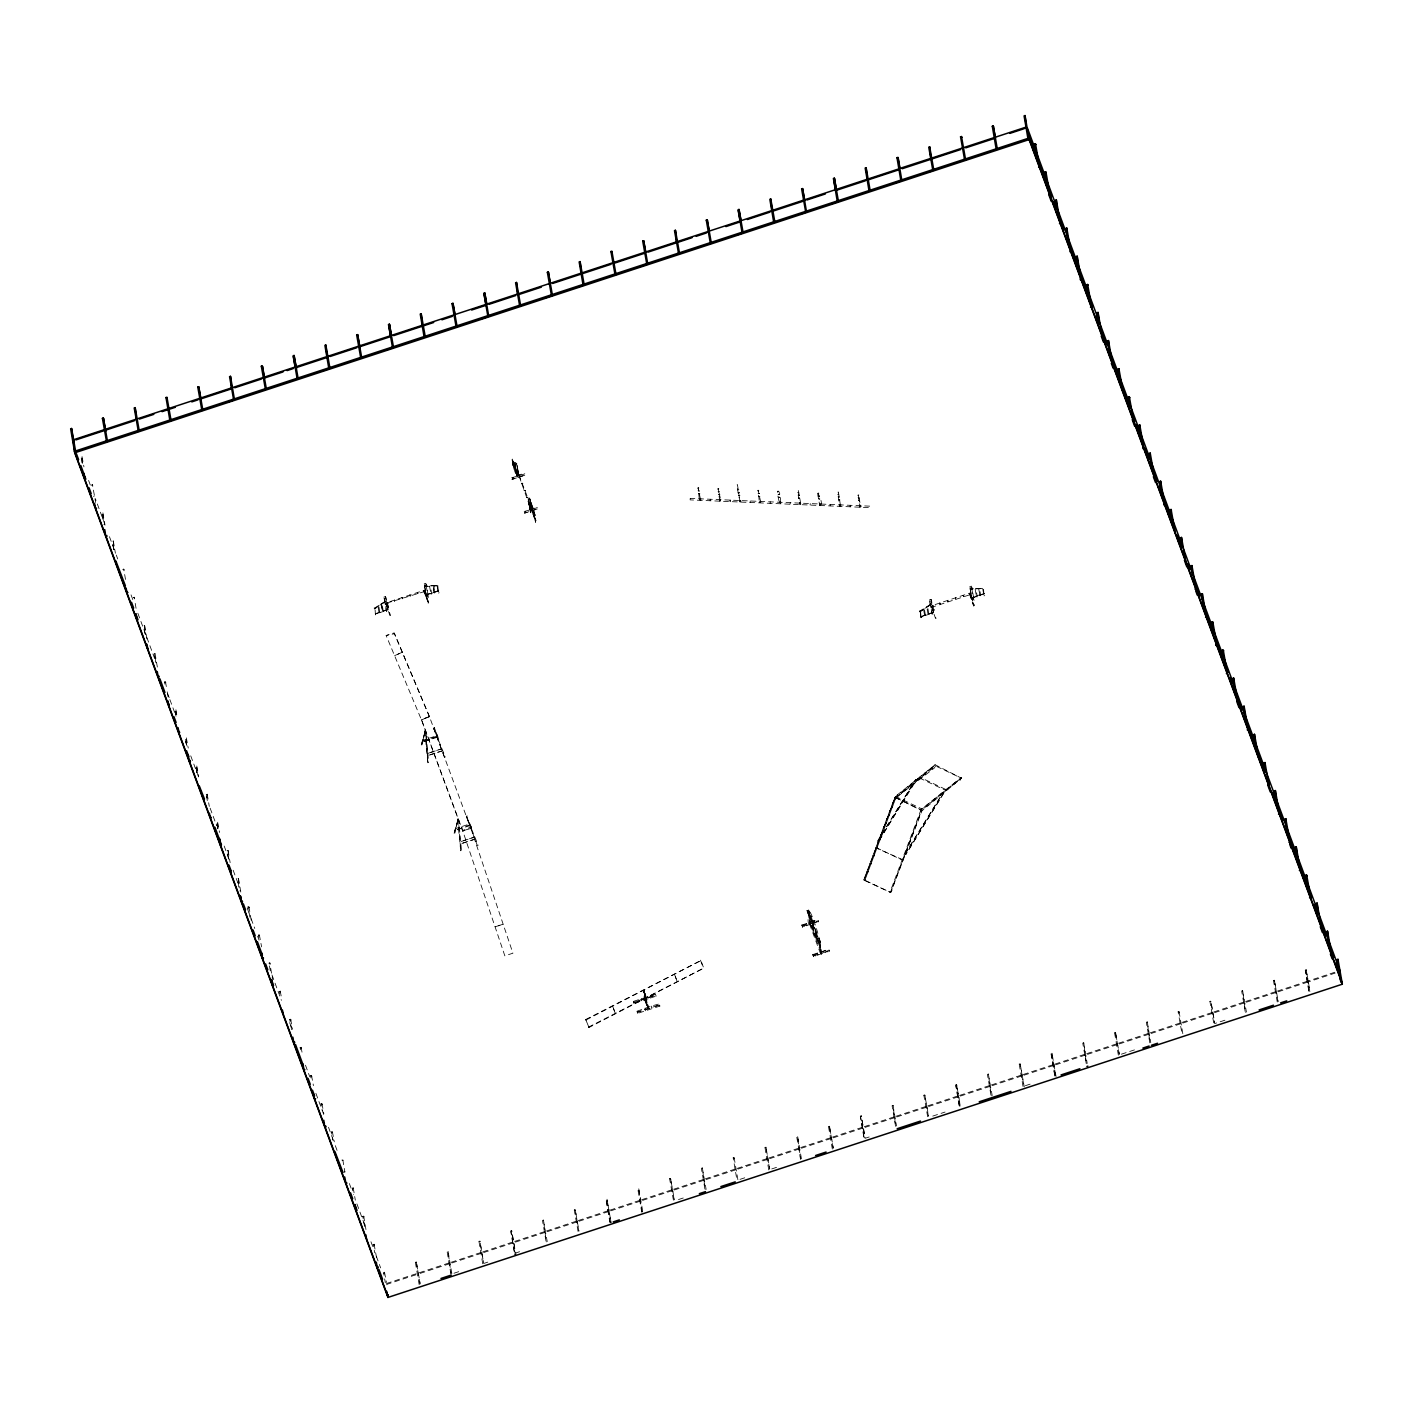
<?xml version="1.0" encoding="UTF-8"?>
<svg xmlns="http://www.w3.org/2000/svg" width="1413" height="1413" viewBox="0 0 1413 1413"><rect width="100%" height="100%" fill="white"/><g stroke="black" fill="none" stroke-linecap="round" stroke-linejoin="round"><path stroke-width="0.75" stroke-dasharray="5 3.75" d="M807.547 912.657C810.603 908.541 805.763 923.413 809.72 924.42C812.581 925.409 809.985 921.364 809.49 924.102M809.172 912.321C810.532 937.119 810.762 917.231 809.985 923.837M818.498 942.188C821.236 937.049 822.401 973.345 820.123 941.853M820.441 953.634C822.242 949.395 819.699 955.382 821.712 952.026L811.274 923.908M690.268 498.312L690.127 499.884L870.09 507.656L870.231 506.172L690.268 498.383M700.124 500.326C698.234 495.256 702.738 502.286 699.841 498.895M710.121 500.75L710.262 499.248M720.665 499.725L720.347 501.173L719.517 500.025M740.536 501.968C737.056 494.426 735.537 467.544 739.794 500.891M750.268 500.979L750.109 502.41M760.883 501.244C758.022 501.597 762.296 501.615 759.54 502.657M770.262 501.845L770.103 503.275M779.623 502.392L780.718 503.576L780.524 501.65L779.217 502.233L780.117 503.77L779.499 502.622M790.256 502.71L790.097 504.123M800.747 504.052C795.166 469.752 800.235 511.259 799.634 503.328M810.25 503.576L810.091 504.989M820.706 505.306C820.564 500.626 817.897 507.126 820.935 504.406M840.364 505.095C835.754 472.189 839.658 512.283 839.622 505.059M850.096 506.79L850.237 505.306M859.616 505.854L860.517 505.095L859.387 506.243L860.835 506.808L858.274 494.479L859.616 506.737M530.352 503.576L529.169 504.512L516.875 469.77L530.317 504.317L529.045 504.741M530.634 504.229C529.327 504.282 528.745 502.798 530.652 504.406L529.063 504.936L528.727 503.893M822.066 953.298L820.123 952.556L821.712 952.026M878.338 841.795L877.826 840.664L915.589 779.64L916.631 779.729L878.374 841.812L915.889 779.393M943.972 792.817L905.662 854.724L943.955 792.675M699.241 498.983L698.163 487.591L700.583 499.972M700.901 498.86L699.594 499.443M719.712 501.067L718.157 488.456L720.789 500.467M719.376 500.591C718.828 496.97 722.679 501.173 719.305 500.025M739.9 502.004L739.829 500.555M760.759 502.322L758.145 490.17L759.364 502.322M779.234 502.427L780.877 502.11M800.588 503.699C801.1 500.661 797.568 504.441 800.765 503.77M800.712 504.441L800.253 503.134M818.834 493.314C815.425 490.664 825.086 503.805 819.699 505.377M838.827 494.179L837.679 494.409M858.821 495.045L857.673 495.274M860.941 506.702L860.853 505.571M425.578 731.192L421.286 745.022L425.578 731.192L427.874 762.773L424.783 731.422M458.413 819.452L454.121 833.299L458.413 819.452L460.709 851.05L461.239 850.096M421.286 745.022L425.313 730.486L422.081 744.792M422.805 742.002L422.787 740.306L436.546 735.802L437.094 737.321L422.805 742.002L436.829 736.579M454.121 833.299L458.148 818.763L454.915 833.069M455.64 830.279L455.64 828.583L469.381 824.062L469.928 825.598L455.64 830.279L469.664 824.839M462.758 830.915L470.829 828.265L512.919 953.192L504.847 955.842L462.758 830.915L421.427 719.447L429.499 716.797L470.794 828.407L462.722 831.056L421.516 719.976L386.138 635.514L394.209 632.865L429.375 716.479L421.516 719.976L429.375 716.479M470.829 828.265L471.324 826.835L462.634 830.544M935.123 764.751L895.436 796.384L863.767 880.069L894.818 797.391L935.123 764.751L961.476 778.21L921.947 810.797L890.738 892.521L863.767 880.069M960.151 780.347L960.752 777.856L921.064 809.49L921.947 810.797L895.188 797.25L864.138 879.928L890.738 892.521L922.035 808.995L961.723 777.362M895.913 797.586L864.862 880.281L895.913 797.586L935.6 765.952L934.276 768.089L895.347 798.204L934.876 765.599L961.476 778.21L921.223 810.444M921.064 809.49L890.013 892.186L892.062 890.384M890.367 892.68L921.788 809.843M809.667 916.772L814.559 933.746L816.202 936.943L817.774 936.413L811.256 916.242L809.667 916.772L817.774 936.413M811.256 916.242L813.57 925.992M816.202 936.943L813.888 927.193M517.706 469.893L516.663 471.5L518.253 470.971L516.628 471.306M877.703 841.442L915.924 779.446M905.027 854.388L943.23 792.34L905.15 853.611L905.662 854.724M740.871 501.703L740.659 500.591M819.628 504.123L819.416 505.095M840.664 505.907L840.064 505.095M840.859 506.031C840.77 501.509 838.033 507.355 840.859 504.706M518.165 471.447L516.575 471.96L516.928 473.002L518.518 472.472L516.893 472.807M517.211 474.68L518.483 473.32M530.228 505.024L530.917 505.907L529.327 506.437L530.228 505.024L529.292 506.243M530.546 506.896L531.235 507.779L529.645 508.309C529.327 504.989 531.853 509.545 529.645 507.179M699.7 499.284L700.795 499.46M516.363 470.653L518.253 470.971M516.61 472.154L518.2 471.624M516.928 474.026L518.518 473.496M518.447 473.125L516.893 473.832L517.246 474.874L518.836 474.344M528.974 505.412L530.599 505.077M529.292 507.267L530.917 506.949M375.434 614.902L374.957 607.537M378.949 612.165L377.854 605.612L378.737 605.471M381.139 603.545L382.517 611.37L381.139 603.545L382.022 603.404M374.321 608.261L386.438 600.613L374.516 609.038L374.18 607.926M374.392 608.703L386.561 600.949M920.534 610.363L921.011 617.728L920.216 610.469M924.526 614.991L923.431 608.438L924.314 608.297M927.97 613.86L926.716 606.371L927.599 606.23M920.022 611.423L932.138 603.775L919.969 611.529M779.799 502.622C782.943 493.861 773.618 481.462 779.587 503.134M839.799 504.883L839.534 506.119M859.775 506.084L860.764 506.508M585.706 1019.515L700.919 960.522L703.745 968.117L588.991 1027.481L585.706 1019.515L588.991 1027.481M586.183 1019.886L700.919 960.522M588.532 1027.11L703.745 968.117M529.592 504.052L529.91 504.971M637.016 1011.213L651.234 1006.109L659.253 1003.901L659.624 1004.855L637.369 1012.167L637.016 1011.213L637.599 1013.386L659.853 1006.091L659.253 1003.901M438.772 739.282L434.268 727.518L438.772 739.282L437.677 738.787M434.003 729.214L434.268 727.518M444.565 757.333L433.738 728.507L445.342 757.05M471.606 827.559L466.325 816.078L470.812 827.859M466.838 817.473L467.102 815.778M477.4 845.61L466.59 816.785L478.177 845.31M648.214 998.744L633.907 1003.442L633.377 1001.411L655.632 994.116L656.144 996.13L648.214 998.744L647.808 997.525L655.773 995.123L655.632 994.116M82.343 463.411L82.042 456.611L81.089 456.929L82.113 463.075M92.463 484.747L91.509 485.065L92.781 485.595L92.463 484.747L95.642 502.48M93.417 496.316L94.371 495.998M102.99 519.33L101.948 513.184L102.902 512.866L103.202 519.648M103.856 524.453L104.809 524.135L95.413 498.807M113.764 549.498L112.369 541.303L113.323 541.002L113.958 549.657M123.761 569.121L122.807 569.439L124.079 569.969L123.761 569.121L125.828 581.414M512.654 459.313C509.916 456.805 518.871 480.897 513.219 461.503M517.176 475.51C504.388 439.849 523.322 501.067 514.756 462.863L516.346 462.334L516.858 463.747L519.03 476.517M514.191 463.605L515.727 471.783L514.579 463.482M512.619 464.382L517.441 477.029L515.268 464.259L516.858 463.747M513.255 465.778L512.53 459.031M513.908 466.361L512.142 459.154L515.798 467.35L511.753 459.278M134.182 597.24L133.228 597.558L134.5 598.088L134.182 597.24L135.136 601.85M516.805 475.633L518.5 475.104L516.346 462.334M511.683 477.735C541.038 469.999 512.566 474.326 512.071 479.396L524.788 475.21L524.4 473.549M527.985 498.542L529.575 498.03L530.105 499.443L532.259 512.195L530.67 512.725L527.985 498.542L530.67 512.725M145.044 633.872L143.667 625.676L144.621 625.376L145.256 634.031M528.515 499.955L530.105 499.443M535.244 515.727L530.405 500.555L535.174 515.286L535.527 522.174L534.132 514.703M532.948 514.579L531.765 506.048L533.337 514.456M529.61 508.115L531.164 507.408M524.205 511.471C553.56 503.752 525.071 508.079 524.594 513.131L537.293 508.963L536.905 507.302M535.527 522.174L533.054 510.04L534.45 517.511M535.651 520.532L531.482 509.281M154.794 657.91L154.105 653.813L155.059 653.495L155.677 662.167M383.877 597.081L385.466 596.551L385.996 597.964L388.151 610.716L386.561 611.246L383.877 597.081L386.561 611.246M424.2 583.834L425.79 583.322L426.32 584.717L428.475 597.487L426.885 597.999L424.2 583.834L426.373 596.604L427.962 596.074L425.79 583.322M384.407 598.476L385.996 597.964M424.73 585.247L426.32 584.717M437.147 585.936L438.419 593.018L437.836 585.459L424.536 586.148L437.836 585.459M385.608 603.263L389.97 615.644M387.074 604.34C384.689 601.02 390.165 603.74 386.809 604.428C388.628 608.173 387.409 601.956 388.275 605.523M424.712 591.464L424.306 590.351L428.722 602.927L423.935 591.87L425.295 589.928L386.508 602.75L387.038 604.146M385.802 604.393L386.208 603.068M386.773 604.252L387.992 603.846M423.935 591.87C425.878 590.139 426.284 590.086 424.589 592.029L426.072 593.124L425.507 591.535M387.109 605.435L388.239 605.347M388.045 605.806L387.109 606.301C388.946 610.063 387.71 603.793 388.593 607.396M438.825 590.917L425.419 595.315L425.825 593.407M388.151 606.142L387.498 607.237M424.871 593.725L426.231 594.52M387.427 607.307L388.451 606.936M425.225 594.908L438.701 590.581L426.178 595.456M387.604 607.519L388.557 607.219M425.419 595.315L425.79 593.213M430.806 593.937L431.724 594.008L430.47 586.536M434.374 593.142L433.102 586.059L434.374 593.142L434.074 586.342M164.526 681.931L165.798 682.461L164.526 681.931L165.215 686.029M387.886 609.215L375.363 614.09L388.08 609.921M375.24 613.754L388.01 609.551M428.104 603.121L428.528 601.797M429.499 716.797L394.421 633.713L386.138 635.514M175.989 716.197L174.965 710.05L175.918 709.75L175.901 714.66M186.428 744.333L185.386 738.187L186.339 737.869L186.339 742.779M196.866 772.452L195.824 766.305L196.778 765.987L197.078 772.787M206.245 794.442L207.517 794.971L206.563 795.272L207.517 800.906M423.052 741.066L436.794 736.544M217.726 828.707L216.684 822.56L217.637 822.242L217.955 829.042M929.454 599.907L931.043 599.377L931.556 600.79L933.728 613.542L932.138 614.072L929.454 599.907L932.138 614.072M969.777 586.66L971.367 586.148L971.897 587.543L974.052 600.313L972.462 600.825L969.777 586.66L971.95 599.43L973.539 598.9L971.367 586.148M929.966 601.302L931.556 600.79M970.307 588.073L971.897 587.543M982.724 588.762L983.978 595.844L983.536 588.62L970.113 588.974L983.413 588.285L970.113 588.974M931.185 606.089L935.547 618.47M932.615 606.972C930.725 604.093 935.477 606.53 932.368 607.254C933.94 611.193 933.128 604.287 933.852 608.349M969.512 594.696L970.872 592.754L932.085 605.576L932.651 607.166M933.604 606.848L932.209 605.894M931.379 607.219L931.785 605.894M971.084 594.361L970.678 596.268L970.166 594.855C972.939 592.135 969.371 593.972 970.395 594.573M932.686 608.261L933.71 607.89M971.632 595.95L970.254 594.997M934.134 610.045C930.884 608.173 936.413 611.14 932.651 608.95M984.402 593.743L970.996 598.141L970.484 596.728L971.402 596.233L971.95 597.823M932.757 609.215L934.17 610.222M970.448 596.551L971.808 597.346M933.004 610.133L934.028 609.762M971.755 598.282L984.278 593.407L970.784 597.734L970.572 596.869M976.383 596.763L977.301 596.834L976.03 589.362M979.827 595.632L980.746 595.703L979.633 589.168M933.463 612.041L920.94 616.916L933.657 612.747M920.817 616.58L933.587 612.377M920.887 617.375L921.806 617.463M935.353 617.34L936.148 618.276M974.105 604.623L973.681 605.947L969.883 593.177L970.166 594.855M228.5 858.874L227.104 850.679L228.058 850.379L228.694 859.033M238.921 886.993L237.543 878.815L238.497 878.497L239.133 887.17M239.768 890.914L240.722 890.596M247.982 906.934L249.236 907.464L247.982 906.934L249.871 917.161M258.402 935.053L259.674 935.583L258.402 935.053L259.356 939.663M269.795 962.871L268.841 963.189L270.095 963.719L269.795 962.871L272.568 979.262M279.262 991.308L280.533 991.838L279.262 991.308L280.216 995.9M289.7 1019.444L290.972 1019.974L289.7 1019.444L291.59 1029.671M300.121 1047.563L301.393 1048.093L300.121 1047.563L300.828 1051.661M807.07 910.643L808.66 910.113L809.702 912.922L809.949 914.423L808.36 914.953L807.07 910.643L808.36 914.953M807.318 912.144L808.907 911.615L808.66 910.113M310.56 1075.682L311.831 1076.211L310.56 1075.682L311.249 1079.779M808.289 912.515L809.879 911.986M808.112 913.452L809.702 912.922M801.948 925.003L817.844 919.775L818.357 921.188L802.602 927.158L801.948 925.003L802.602 927.158M802.072 925.745L817.844 919.775M802.478 926.398L818.357 921.188M644.911 1000.934L643.18 990.637L644.134 990.336L648.85 1008.635L647.896 1008.953L644.717 999.574L644.911 1000.934L645.67 999.256L648.85 1008.635M817.491 938.762L819.081 938.232L820.123 941.058L820.388 942.559L818.798 943.072L817.491 938.762L818.798 943.072M817.756 940.263L819.346 939.733L819.081 938.232M320.998 1103.818L322.252 1104.348L320.998 1103.818L322.252 1110.282M817.562 941.199A15.101 1.148 71.8 0 0 811.786 920.093A15.101 1.148 71.8 0 0 809.437 919.28A15.101 1.148 71.8 0 0 817.562 941.199L819.151 940.669A15.101 1.148 71.8 0 0 813.376 919.58A15.101 1.148 71.8 0 0 811.027 918.75A15.101 1.148 71.8 0 0 819.151 940.669M647.896 1008.953L645.776 997.666L646.73 997.366M633.907 1003.442L633.536 1002.435L656.003 995.123M818.551 941.57L820.123 941.058M644.558 999.945L645.511 999.627L644.134 990.336M644.805 1000.651L645.759 1000.333M647.225 1006.321L648.178 1006.003M647.525 1007.964L648.479 1007.646M637.599 1013.386L637.245 1012.432L645.14 1009.589L651.499 1007.504L651.905 1008.705M812.899 954.534L828.795 949.306L829.307 950.719L813.552 956.689L812.899 954.534L813.552 956.689M813.023 955.276L828.795 949.306M813.429 955.93L829.307 950.719M331.419 1131.937L332.691 1132.467L331.419 1131.937L332.814 1140.132M341.858 1160.055L343.112 1160.585M344.066 1172.172L345.019 1171.854M352.596 1189.04L353.232 1187.874L352.279 1188.192L353.55 1194.656M362.717 1216.31L363.989 1216.84L362.717 1216.31L364.607 1226.537M373.138 1244.429L374.41 1244.977L373.138 1244.429L374.728 1252.783M383.894 1273.413L384.53 1272.248L383.577 1272.565L385.307 1282.81M419.166 1284.664L415.351 1262.127L416.305 1261.827L420.12 1283.304M450.941 1274.226L447.144 1251.706L448.098 1251.388L450.941 1273.184M482.734 1263.787L478.919 1241.268L479.872 1240.95L483.688 1262.445M514.191 1251.494L510.694 1230.847L511.647 1230.529L515.462 1252.024M545.983 1241.056L542.486 1220.408L543.44 1220.09L546.283 1241.903M578.076 1231.465L574.261 1209.97L575.215 1209.669L579.03 1231.147M610.805 1221.75L609.851 1222.068L606.053 1199.549L607.007 1199.231L611.123 1222.598L607.007 1199.231M642.597 1211.33L641.643 1211.648L637.828 1189.11L638.782 1188.81L641.944 1212.478M673.418 1200.185L669.603 1178.689L670.557 1178.371L674.372 1199.867M704.875 1188.898L701.396 1168.251L702.349 1167.933L705.175 1189.569M733.17 1157.83L734.442 1158.36L733.17 1157.83L736.985 1180.35M768.76 1169.911L764.945 1147.391L765.899 1147.073L769.714 1168.569M800.553 1159.49L796.738 1136.953L797.691 1136.653L800.535 1158.448M832.328 1149.052L828.513 1126.532L829.466 1126.214L833.281 1147.709M863.785 1136.741L860.305 1116.093L861.259 1115.793L865.056 1137.271M895.577 1126.32L892.08 1105.673L893.034 1105.355L895.559 1125.278M927.67 1116.729L923.855 1095.234L924.809 1094.934L928.624 1116.411M959.127 1105.461L955.647 1084.813L956.601 1084.495L960.398 1105.99M990.919 1095.022L987.422 1074.375L988.376 1074.057L991.237 1095.87M1023.012 1086.473L1019.197 1063.954L1020.151 1063.636L1024.284 1087.003M1054.805 1076.035L1050.989 1053.515L1051.943 1053.197L1056.059 1076.565M1086.261 1063.724L1082.764 1043.077L1083.718 1042.776L1086.261 1062.7M1118.354 1055.175L1114.557 1032.656L1115.511 1032.338L1119.308 1053.833M1149.829 1042.865L1146.332 1022.217L1147.285 1021.917L1149.811 1041.84M1178.106 1011.796L1179.378 1012.326L1178.106 1011.796L1181.922 1033.274M1213.696 1022.853L1209.899 1001.358L1210.853 1001.04L1214.65 1022.535M1245.171 1011.584L1241.674 990.937L1242.628 990.619L1245.489 1012.415M1277.264 1001.994L1273.449 980.498L1274.402 980.18L1278.217 1001.676M1308.738 990.707L1305.241 970.06L1306.195 969.76L1309.992 991.237M416.623 1262.657L415.351 1262.127M480.19 1241.797L478.919 1241.268M514.509 1252.324L511.011 1231.677L511.965 1231.377M575.533 1210.517L574.261 1209.97M610.169 1222.916L606.354 1200.396L607.307 1200.079M670.875 1179.219L669.603 1178.689M766.217 1147.921L764.945 1147.391M829.784 1127.062L828.513 1126.532M864.102 1137.589L860.605 1116.941L861.559 1116.623M925.126 1095.764L923.855 1095.234M959.445 1106.291L955.947 1085.643L956.901 1085.343M1020.469 1064.484L1019.197 1063.954M1054.787 1075.01L1051.307 1054.363L1052.261 1054.045M1115.811 1033.186L1114.557 1032.656M1211.153 1001.888L1209.899 1001.358M1274.72 981.028L1273.449 980.498M1309.039 991.555L1305.559 970.908L1306.513 970.607M386.438 1283.516L417.259 1273.396L417.577 1274.243L386.756 1284.364L387.374 1288.108M1334.808 972.25L1308.102 981.011L1308.403 981.858L1335.126 973.098M453.962 1273.237L460.126 1271.205M487.785 1262.127L483.688 1263.487L479.872 1240.95M519.578 1251.706L515.462 1253.048L511.647 1230.529M678.487 1199.549L686.7 1196.846M739.988 1179.36L746.152 1177.329M771.763 1168.922L777.945 1166.908M869.172 1136.97L865.056 1138.313L861.259 1115.793M932.739 1116.093L945.067 1112.049M1030.13 1084.142L1023.966 1086.155L1020.151 1063.636M1121.374 1054.186L1137.818 1048.799M1224.93 1020.204L1214.65 1023.577L1210.853 1001.04M427.874 762.773L425.843 731.899L428.669 762.561M810.815 923.713L811.239 923.819M760.141 502.692L760.653 501.456M860.287 507.143L859.334 506.561M424.607 586.589L437.959 585.794M860.111 507.02L859.21 505.889M820.229 504.211L819.293 504.353M517.511 474.574L517.193 473.726L518.483 474.256M739.582 501.173L740.889 500.379M919.404 777.945L946.004 790.538M919.722 779.693L919.651 777.097L946.251 789.69L944.873 791.598M895.436 796.384L922.035 808.995M894.818 797.391L921.417 809.985M877.579 847.8L875.883 847.835L902.73 859.722M876.237 847.694L902.836 860.305M955.771 599.024L955.365 597.823L955.771 599.094M940.246 604.146L939.857 602.909L940.281 604.181M417.524 592.453L417.948 593.725L417.542 592.63M402.034 597.54L402.44 598.812L402.051 597.717M426.373 594.997L425.949 593.725M388.027 604.022L387.498 602.627M659.853 1006.091L659.482 1005.138L651.499 1007.504M651.234 1006.109L651.605 1007.063M644.876 1008.193L645.246 1009.147M645.14 1009.589L645.547 1010.79M984.773 595.597L983.978 595.844M978.803 589.221L979.951 595.968M975.2 589.398L976.507 597.098M973.539 598.9L974.052 600.313M971.367 596.039L970.996 598.141M970.113 594.502L974.281 605.753M969.318 593.584L973.681 605.947M933.163 605.594L933.392 606.46M932.863 608.473L932.35 607.078L971.349 594.255L970.855 593.054M928.765 613.595L927.458 605.894M925.321 614.726L924.19 607.961M919.757 610.752L920.093 611.864L932.015 603.439L919.881 611.087L921.011 617.728M817.968 920.534L818.48 921.93M828.919 950.066L829.449 951.461M808.907 911.615L809.949 914.423M819.346 939.733L820.388 942.559M809.684 924.438L820.123 952.556M524.788 475.21L512.071 479.396M537.293 508.963L524.594 513.131M700.459 960.169L703.268 967.764M534.503 514.579L534.414 515.533M514.756 462.863L515.268 464.259M531.871 509.157L536.092 520.779M532.259 512.195L529.575 498.03M516.098 471.659L513.608 461.38M643.551 990.213L646.359 997.79M643.18 990.637L645.776 997.666M645.511 999.627L645.865 1000.616M645.388 1000.775L648.002 1007.805M439.213 592.771L438.419 593.018M429.64 586.572L430.93 594.272M427.962 596.074L428.475 597.487M424.536 591.676L428.722 602.927M423.741 590.758L427.927 602.009M386.403 604.199L390.571 615.45M383.188 610.769L381.899 603.068M424.518 730.715L425.048 732.128M457.353 818.992L458.677 820.158L461.503 850.82M379.744 611.9L378.613 605.135M88.595 480.42L90.75 486.266M109.455 536.675L115.23 552.253M116.272 555.044L117.721 558.947M131.038 594.873L133.211 600.719M137.856 613.242L145.804 634.684M146.846 637.475L156.225 662.803M167.705 693.73L169.136 697.616M169.86 699.576L175.654 715.155M185.35 741.33L188.247 749.137M190.737 755.831L198.685 777.256M210.148 808.183L216.648 825.722M224.19 846.051L228.517 857.744M233.18 870.267L238.956 885.863M247.222 908.135L250.119 915.942M251.143 918.733L254.764 928.465M257.643 936.271L259.091 940.157M272.002 974.97L281.399 1000.316M289.665 1022.588L292.562 1030.377M305.473 1065.208L309.8 1076.9M315.894 1093.326L323.842 1114.769M328.505 1127.291L334.28 1142.887M335.323 1145.678L338.202 1153.467M349.364 1183.546L352.243 1191.336M356.906 1203.876L364.854 1225.318M370.948 1241.744L373.827 1249.534M376.317 1256.228L380.645 1267.92M655.773 995.123L656.144 996.13M647.631 996.377L648.002 997.384M641.272 998.461L641.643 999.468L633.748 1002.418L633.377 1001.411M641.449 999.609L641.855 1000.828M797.639 492.554L798.84 492.325M777.645 491.689L778.828 491.459M757.651 490.823L758.834 490.594M737.657 489.958L738.84 489.728M717.663 489.092L718.846 488.863M697.669 488.227L698.852 487.997M386.756 603.121L425.684 591.182L425.331 590.21M531.376 506.172L534.079 517.635M425.543 591.729L426.072 593.124L424.554 591.853M1306.195 969.76L1309.692 990.407M1274.402 980.18L1277.9 1000.828M1242.628 990.619L1246.443 1012.114M1179.06 1011.478L1182.875 1033.998M1147.285 1021.917L1150.783 1042.564M1115.511 1032.338L1119.308 1054.857M1083.718 1042.776L1087.215 1063.424M1051.943 1053.197L1055.758 1075.735M931.043 599.377L933.198 612.147M988.376 1074.057L992.191 1095.552M956.601 1084.495L960.081 1105.143M830.243 504.441L830.085 505.854M924.809 1094.934L928.306 1115.581M817.632 493.402L819.575 504.865M893.034 1105.355L896.531 1126.002M827.859 951.991L827.329 950.578M816.908 922.459L816.378 921.046M819.593 942.807L821.501 954.075M820.847 951.92L810.55 924.544M808.112 911.88L810.02 923.131M815.142 956.159L814.612 954.764M804.191 926.628L803.661 925.232M829.466 1126.214L833.281 1148.734M797.691 1136.653L801.507 1159.172M765.899 1147.073L769.714 1169.611M734.124 1157.512L737.939 1180.032M702.349 1167.933L706.147 1189.428M670.557 1178.371L674.054 1199.019M638.782 1188.81L642.897 1212.177M575.215 1209.669L578.712 1230.317M543.44 1220.09L547.237 1241.585M385.466 596.551L387.621 609.321M448.098 1251.388L451.895 1273.908M416.305 1261.827L420.12 1284.346M384.53 1272.248L386.438 1282.474M374.092 1244.129L376.953 1259.99M363.671 1215.992L366.091 1230.334M353.232 1187.874L355.317 1200.167M342.811 1159.755L344.878 1172.031M332.373 1131.619L334.28 1141.845M321.952 1103.5L323.842 1113.727M311.514 1075.381L313.421 1085.608M301.075 1047.245L302.665 1055.599M290.654 1019.126L292.544 1029.353M280.216 990.99L281.805 999.344M269.459 965.909L270.413 971.543M259.356 934.752L261.582 946.851M248.935 906.616L251.355 920.958M238.497 878.497L240.917 892.822M228.058 850.379L230.142 862.654M217.637 822.242L219.527 832.469M207.199 794.124L209.283 806.399M206.598 796.49L207.287 800.57M196.778 765.987L198.668 776.232M186.339 737.869L188.247 748.095M175.918 709.75L177.296 717.928M165.48 681.614L166.875 689.809M167.211 691.858L168.341 698.517M155.059 653.495L157.479 667.837M144.621 625.376L147.04 639.7M135.224 603.386L136.619 611.582M113.323 541.002L115.407 553.278M102.902 512.866L104.968 525.159M82.042 456.611L83.932 466.855M457.618 819.681L460.709 851.05M730.256 500.043L730.115 501.615L730.256 500.114M518.995 476.993L520.267 476.658L519.136 476.799M521.538 483.847L522.81 483.511L521.538 483.847M524.082 490.7L525.353 490.382L524.082 490.7M526.625 497.57L527.897 497.235L526.625 497.57M698.181 490.823L699.347 491L698.181 490.823M698.658 493.685L699.824 493.879L698.658 493.685M718.175 491.671L719.341 491.865L718.175 491.671M718.652 494.55L719.818 494.744L718.652 494.55M738.169 492.536L739.335 492.731L738.169 492.536M738.663 495.415L739.829 495.61L738.663 495.415M758.163 493.402L759.329 493.596L758.163 493.402M758.657 496.281L759.823 496.458L758.657 496.281M778.157 494.267L779.322 494.462L778.157 494.267M778.651 497.146L779.817 497.323L778.651 497.146M798.151 495.133L799.316 495.327L798.151 495.133M798.645 498.012L799.811 498.188L798.645 498.012M818.145 495.998L819.31 496.193L818.145 495.998M818.639 498.86L819.805 499.054L818.639 498.86M838.156 496.864L839.322 497.058L838.156 496.864M838.633 499.725L839.799 499.919L838.633 499.725M858.15 497.729L859.281 498.065L858.221 497.606M858.627 500.591L859.758 500.926L858.698 500.467M495.133 926.822L503.205 924.173L495.133 926.822M402.352 652.223L394.492 655.703L402.352 652.223M441.386 748.925L427.644 753.429L441.386 748.925M442.128 750.886L427.839 755.584L442.128 750.886M474.22 837.185L460.479 841.706L474.22 837.185M474.962 839.163L460.673 843.844L474.962 839.163M645.441 993.851L644.487 994.151L645.971 1002.947L646.924 1002.629L645.441 993.851M449.051 1262.957L418.213 1273.078L418.531 1273.925L449.352 1263.805L449.051 1262.957M480.826 1252.536L450.005 1262.657L450.305 1263.487L481.144 1253.384L480.826 1252.536M512.601 1242.098L481.78 1252.218L482.098 1253.066L512.919 1242.945L512.601 1242.098M544.394 1231.677L513.555 1241.78L513.873 1242.628L544.694 1232.507L544.394 1231.677M576.168 1221.238L545.347 1231.359L545.648 1232.207L576.486 1222.086L576.168 1221.238M607.943 1210.817L577.122 1220.92L577.44 1221.768L608.261 1211.648L607.943 1210.817M639.736 1200.379L608.897 1210.499L609.215 1211.347L640.054 1201.227L639.736 1200.379M671.511 1189.94L640.69 1200.061L641.007 1200.909L671.829 1190.788L671.511 1189.94M703.303 1179.519L672.464 1189.64L672.782 1190.47L703.603 1180.367L703.303 1179.519M735.078 1169.081L704.257 1179.201L704.557 1180.049L735.396 1169.929L735.078 1169.081M766.853 1158.66L736.032 1168.781L736.35 1169.611L767.171 1159.49L766.853 1158.66M798.645 1148.221L767.807 1158.342L768.124 1159.19L798.946 1149.069L798.645 1148.221M830.42 1137.801L799.599 1147.904L799.899 1148.751L830.738 1138.631L830.42 1137.801M862.195 1127.362L831.374 1137.483L831.692 1138.33L862.513 1128.21L862.195 1127.362M893.987 1116.924L863.149 1127.044L863.467 1127.892L894.305 1117.771L893.987 1116.924M925.762 1106.503L894.941 1116.623L895.259 1117.453L926.08 1107.35L925.762 1106.503M957.555 1096.064L926.716 1106.185L927.034 1107.033L957.855 1096.912L957.555 1096.064M989.33 1085.643L958.509 1095.764L958.809 1096.594L989.648 1086.491L989.33 1085.643M1021.104 1075.205L990.283 1085.325L990.601 1086.173L1021.422 1076.052L1021.104 1075.205M1052.897 1064.784L1022.058 1074.887L1022.376 1075.735L1053.197 1065.614L1052.897 1064.784M1084.672 1054.345L1053.851 1064.466L1054.151 1065.314L1084.99 1055.193L1084.672 1054.345M1116.447 1043.907L1085.626 1054.027L1085.943 1054.875L1116.765 1044.755L1116.447 1043.907M1148.239 1033.486L1117.4 1043.606L1117.718 1044.454L1148.557 1034.334L1148.239 1033.486M1180.014 1023.047L1149.193 1033.168L1149.511 1034.016L1180.332 1023.895L1180.014 1023.047M1211.806 1012.626L1180.968 1022.747L1181.286 1023.577L1212.107 1013.474L1211.806 1012.626M1243.581 1002.188L1212.76 1012.309L1213.061 1013.156L1243.899 1003.036L1243.581 1002.188M1275.356 991.767L1244.535 1001.87L1244.853 1002.718L1275.674 992.597L1275.356 991.767M1307.149 981.329L1276.31 991.449L1276.628 992.297L1307.449 982.176L1307.149 981.329M674.46 974.211L677.269 981.805L674.46 974.211M612.641 1006.197L615.45 1013.792L612.641 1006.197M963.136 595.297L963.525 596.551L963.136 595.297M947.628 600.384L948.017 601.638L947.628 600.384M409.805 595.014L410.194 596.268L409.841 595.085M394.315 600.101L394.704 601.355L394.351 600.172"/><path stroke-width="1.5" d="M1338.606 969.018L1337.016 959.639L1337.97 959.321L1342.35 984.19L387.957 1297.434L74.712 452.831L70.65 428.81L71.604 428.492L74.765 452.178L75.719 451.86L71.604 428.492M106.558 441.739L102.425 418.372L103.379 418.071L105.781 431.195M138.333 431.318L134.217 407.951L135.171 407.633L136.425 420.05L136.125 419.202L105.286 429.322L105.604 430.17L134.376 420.721M165.992 397.512L167.264 398.042L165.992 397.512L169.807 420.032M198.721 386.773L202.854 410.141L201.9 410.459L197.785 387.091L198.721 386.773L201.123 399.897M227.511 402.051L233.675 400.02L229.56 376.653L230.513 376.335L231.767 388.752L200.946 398.872L200.628 398.024L231.467 387.921L231.767 388.752M265.467 389.582L261.334 366.214L262.606 366.744L264.514 378.013L283.006 371.937M294.081 355.475L298.196 378.843L297.242 379.161L293.127 355.793L294.081 355.475L296.465 368.599M328.717 367.892L324.902 345.355L325.855 345.055L327.127 357.471L296.288 367.592L295.971 366.744L326.809 356.624L327.127 357.471M357.63 334.616L361.763 357.984L360.81 358.301L356.677 334.934L357.63 334.616L360.032 347.739M392.584 347.863L388.469 324.495L389.423 324.178L391.454 335.27M424.059 336.594L420.244 314.075L421.198 313.757L422.469 326.173L393.697 335.623M452.972 303.318L457.106 326.686L456.152 327.004L452.036 303.636L452.972 303.318L455.021 314.41M481.762 318.596L487.927 316.565L483.811 293.197L484.765 292.897L486.814 303.972M519.719 306.144L515.586 282.777L516.54 282.459L517.812 294.875L517.494 294.045L486.673 304.148M548.332 272.038L552.448 295.405L551.494 295.706L547.379 272.338L548.332 272.038L550.364 283.112M582.968 284.437L579.153 261.917L580.107 261.599L581.379 274.016L552.607 283.465M610.928 251.479L612.2 252.009L610.928 251.479L615.061 274.846L616.015 274.528L611.882 251.161M646.836 264.425L642.721 241.058L643.674 240.74L645.723 251.814M678.629 253.987L674.496 230.619L675.449 230.301L676.721 242.718L647.949 252.168M707.224 219.88L711.357 243.248L710.403 243.566L706.288 220.181L707.224 219.88L709.273 230.955M736.014 235.159L742.178 233.127L738.063 209.76L739.017 209.442L741.066 220.534M770.792 199.021L774.925 222.389L773.653 221.859L769.838 199.321L770.792 199.021L772.063 211.438L771.745 210.59L740.924 220.711L741.224 221.558M799.581 214.281L805.746 212.268L801.63 188.9L802.584 188.583L804.615 199.675M837.22 200.982L833.405 178.462L834.359 178.162L836.408 189.236M866.134 167.723L870.267 191.091L868.995 190.561L865.18 168.041L866.134 167.723L867.405 180.14L867.087 179.292L836.266 189.413L836.584 190.26L865.357 180.811M900.77 180.122L896.972 157.602L898.226 158.132L899.975 168.377L930.655 158.433L930.973 159.28L902.201 168.73M928.765 171.891L932.88 170.549L928.747 147.182L929.701 146.864L930.973 159.28M960.54 136.743L961.794 137.273L960.54 136.743L964.655 160.111L965.609 159.793L961.494 136.425M996.13 148.842L992.315 126.305L993.268 126.004L995.317 137.079M1029.176 138.933L1027.905 138.403L1024.089 115.884L1025.043 115.566L1026.315 127.982L1027.269 127.682L1037.389 154.953L1036.436 155.271M103.697 418.902L102.425 418.372M199.039 387.621L197.785 387.091M262.606 366.744L261.334 366.214M264.196 377.165L295.017 367.044L295.335 367.892L293.427 356.641L294.381 356.323M357.948 335.464L356.677 334.934M390.677 336.612L390.377 335.764L359.538 345.885L359.856 346.715L390.677 336.612L388.769 325.343L389.723 325.025M453.29 304.166L452.036 303.636M471.642 310.03L486.019 305.314L484.129 294.045L485.083 293.727M548.633 272.868L547.379 272.338M643.975 241.588L642.721 241.058M707.542 220.728L706.288 220.181M725.893 226.592L740.271 221.859L738.381 210.608L739.335 210.29M802.884 189.43L801.63 188.9M835.631 190.578L833.723 179.31L834.677 178.992M898.226 158.132L896.972 157.602M993.586 126.834L992.315 126.305M137.079 418.902L167.9 408.781M232.421 387.604L263.242 377.483L263.56 378.331M391.33 335.446L422.151 325.326M454.88 314.587L485.719 304.466L486.019 305.314M550.222 283.289L581.061 273.168L581.379 274.016M645.582 252.009L676.403 241.888L676.721 242.718M709.132 231.131L739.97 221.029M835.313 189.731L804.474 199.851L804.792 200.681M963.383 147.694L994.222 137.573M75.878 439.92L104.65 430.488L104.332 429.64L73.511 439.761L74.306 444.812M139.445 419.06L153.823 414.345M162.053 411.642L168.218 409.611M175.336 407.28L169.171 409.311L168.853 408.463L199.675 398.342L199.992 399.19M191.779 401.893L197.944 399.861M234.788 387.763L261.493 379.002M287.122 370.595L293.286 368.563M330.13 356.482L356.853 347.704M433.685 322.482L423.423 325.855L423.105 325.008L453.926 314.905L454.244 315.735M441.916 319.797L452.195 316.424M489.039 304.325L515.745 295.547M541.373 287.139L518.765 294.575L518.447 293.727L549.268 283.607L549.586 284.455M611.105 264.266L582.333 273.698L582.015 272.868L612.836 262.747L613.154 263.595M692.052 237.684L677.675 242.418L677.357 241.57L708.178 231.449L708.496 232.297M696.167 236.342L706.447 232.968M747.406 219.527L769.997 212.109M806.858 200.01L825.351 193.952M960.699 149.531L931.926 158.963L931.609 158.115L962.43 148.012L962.748 148.842M965.75 147.853L994.522 138.421M1009.871 133.387L1024.248 128.654M132.168 433.332L139.286 431L135.171 407.633M322.853 370.754L329.017 368.722M386.42 349.894L393.538 347.545L389.423 324.178M545.33 297.737L549.445 296.394M577.105 287.298L583.269 285.285M640.672 266.439L647.79 264.107L643.674 240.74M831.356 203.861L837.52 201.829M894.924 183.001L901.088 180.97M74.712 452.831L1029.106 139.587L1025.043 115.566M1034.528 144.002L1035.8 144.532L1034.528 144.002L1036.118 153.399M1036.736 156.119L1037.69 155.801L1047.81 183.072M1039.297 166.222L1038.643 167.37L1039.597 167.07L1035.482 143.684M1044.949 172.139L1046.221 172.669L1044.949 172.139L1046.856 183.39L1038.908 161.965M1048.764 194.658L1049.718 194.34M95.642 508.433L96.596 508.115M1056.977 209.636L1055.387 200.257L1056.341 199.94L1056.747 207.252M1057.295 211.526L1058.249 211.208L1048.128 183.92M105.745 535.704L106.699 535.386M1060.156 222.459L1059.503 223.625L1060.457 223.307L1056.341 199.94M106.063 536.551L107.017 536.234M1064.113 229.895L1057.613 212.356L1058.567 212.056L1068.67 239.327L1067.716 239.645L1065.826 228.376L1066.78 228.076L1066.815 233.322M1068.034 240.493L1068.987 240.175L1079.108 267.463L1078.154 267.764L1068.758 242.435M1069.941 251.744L1070.895 251.443L1066.78 228.076M1078.154 267.764L1076.247 256.512L1077.201 256.195L1077.942 265.538M1080.062 279.032L1081.016 278.714M1080.38 279.88L1081.316 279.562L1077.201 256.195M1086.685 284.631L1087.939 285.161L1086.685 284.631L1088.275 294.01M1088.593 295.9L1089.529 295.582L1079.426 268.293L1078.472 268.611L1087.869 293.939M1088.893 296.73L1089.847 296.43L1099.968 323.701L1099.014 324.019L1096.117 316.229M1090.483 307.151L1091.437 306.851M1099.014 324.019L1097.106 312.75L1098.06 312.45L1099.155 323.842M1109.134 350.265L1107.545 340.886L1108.499 340.568L1108.887 347.863M1109.452 352.137L1110.406 351.837L1100.285 324.548M157.903 676.332L158.857 676.015M1112.296 363.088L1111.342 363.406L1113.108 368.139M159.174 676.862L158.221 677.18L157.267 671.546M1111.66 364.254L1112.614 363.936L1108.499 340.568M1119.555 378.401L1117.966 369.005L1118.919 368.687L1118.972 373.95M1119.873 380.274L1120.827 379.956L1110.706 352.667L1109.753 352.985L1119.149 378.313M169.295 704.151L168.341 704.451L167.705 700.707M1128.404 397.141L1129.676 397.671L1128.404 397.141L1130.312 408.392L1131.265 408.074L1121.145 380.803L1120.191 381.121L1130.312 408.392M1132.219 419.661L1133.173 419.343M179.08 733.418L179.716 732.27M1140.415 434.639L1138.825 425.26L1139.779 424.942L1140.185 432.237M1140.733 436.529L1141.686 436.211L1131.566 408.922M190.154 760.388L189.201 760.706L188.159 754.56M1143.594 447.462L1142.958 448.627L1143.912 448.31L1139.779 424.942M189.519 761.554L190.472 761.236M1143.223 443.205L1141.05 437.359L1142.004 437.059L1152.125 464.329L1151.171 464.647L1149.264 453.379L1150.217 453.078L1150.27 458.324M1151.489 465.495L1152.443 465.177L1162.546 492.466M1159.437 486.92L1161.592 492.766L1159.702 481.515L1160.656 481.197L1161.398 490.541M1164.453 503.717L1163.817 504.883L1164.771 504.565L1160.656 481.197M210.378 817.809L211.332 817.491L210.06 816.961L209.424 813.199M1170.123 509.634L1171.395 510.164L1170.123 509.634L1171.713 519.013M1172.031 520.902L1172.984 520.585L1162.864 493.296L1161.91 493.614L1171.306 518.942M1172.348 521.733L1173.302 521.432L1183.423 548.703M1182.151 547.149L1180.562 537.752L1181.515 537.452L1182.257 546.796M1184.359 560.29L1185.313 559.972M1192.572 575.268L1190.982 565.889L1191.936 565.571L1192.342 572.866M1192.89 577.14L1193.844 576.84L1183.723 549.551M241.358 901.335L242.312 901.017M1195.751 588.091L1195.115 589.256L1196.069 588.938L1191.936 565.571M242.612 901.865L241.658 902.183L240.722 896.549M1203.011 603.386L1201.421 594.008L1202.375 593.69L1202.428 598.953M1203.328 605.276L1204.282 604.958L1194.162 577.67L1193.208 577.988L1199.708 595.527M1203.629 606.106L1204.582 605.806L1214.703 633.077L1213.749 633.395L1204.353 608.067M1205.536 617.375L1206.49 617.057L1202.375 593.69M1211.842 622.126L1213.113 622.674L1211.842 622.126L1213.749 633.395M1214.067 634.243L1215.021 633.925L1225.142 661.213L1224.188 661.514M262.217 957.59L263.489 958.12L262.535 958.42L261.582 952.804M1215.657 644.664L1216.611 644.346M1215.975 645.494L1216.929 645.193L1212.796 621.826M1222.28 650.263L1223.552 650.792L1222.28 650.263L1223.87 659.641M1227.049 672.464L1226.396 673.63M1228.109 672.111L1224.506 662.361L1225.46 662.061L1235.563 689.332L1234.609 689.65L1232.719 678.381L1233.673 678.063L1233.726 683.327M1245.047 717.769L1243.14 706.518L1244.094 706.2L1244.5 713.494M293.515 1041.964L294.469 1041.646M1247.909 728.719L1247.273 729.885L1248.227 729.567L1244.094 706.2M294.769 1042.494L293.816 1042.812L292.862 1037.177M1255.168 744.015L1253.578 734.636L1254.532 734.318L1254.585 739.582M1255.486 745.905L1256.44 745.587L1246.319 718.299L1245.365 718.616L1254.762 743.945M1255.786 746.735L1256.74 746.435L1266.86 773.706M303.936 1070.083L304.89 1069.765M1263.999 762.755L1265.271 763.285L1263.999 762.755L1265.589 772.152M1267.814 785.292L1268.768 784.974M314.675 1099.049L315.629 1098.749M1276.027 800.27L1274.438 790.891L1275.391 790.574L1275.78 797.868M1276.345 802.142L1277.299 801.842L1267.178 774.554M324.796 1126.338L325.749 1126.02M1279.207 813.093L1278.553 814.259L1279.507 813.941L1275.391 790.574M325.114 1127.185L326.067 1126.868M1283.163 820.529L1276.646 802.99L1277.599 802.672L1287.72 829.961L1286.766 830.279L1284.859 819.01L1285.812 818.692L1285.865 823.956M1287.084 831.109L1288.038 830.809L1298.158 858.08L1297.205 858.398L1287.808 833.069M1288.992 842.378L1289.945 842.06L1285.812 818.692M1297.205 858.398L1295.297 847.129L1296.251 846.829L1296.993 856.172M345.655 1182.593L346.927 1183.123L345.973 1183.423L344.701 1176.958M1300.066 869.348L1299.412 870.496L1300.366 870.196L1296.251 846.829M1305.736 875.265L1306.99 875.795L1305.736 875.265L1307.308 884.644M1307.626 886.516L1308.579 886.216L1298.476 858.927L1297.523 859.245L1306.901 884.573M1307.943 887.364L1308.897 887.046L1319.018 914.335M1309.533 897.785L1310.487 897.467M1317.428 910.89L1316.157 903.384L1317.11 903.066L1318.205 914.476M1328.185 940.899L1326.595 931.52L1327.549 931.202L1327.937 938.497M1328.503 942.771L1329.439 942.453L1319.336 915.182M376.953 1266.966L377.907 1266.649M1331.346 953.722L1330.392 954.04L1332.159 958.773M378.225 1267.496L377.271 1267.814L376.317 1262.18M1330.71 954.888L1331.664 954.57L1327.549 931.202M1338.023 964.584L1337.97 959.321M387.392 1295.085L388.345 1294.767M440.98 1278.447L451.259 1275.074M514.827 1254.214L515.78 1253.896M613.171 1221.927L619.336 1219.896M699.347 1193.649L705.511 1191.618M720.86 1186.584L735.237 1181.869M815.601 1155.498L826.093 1152.054M897.149 1128.722L920.481 1121.074M979.209 1101.787L1011.001 1091.366M1061.022 1074.94L1079.903 1068.74M1086.897 1066.444L1087.851 1066.144M1142.834 1048.093L1149.122 1046.026M1151.401 1045.284L1157.565 1043.253M1259.089 1009.942L1273.466 1005.208M1280.584 1002.877L1286.748 1000.863M1235.88 690.18L1246.001 717.451M1035.711 153.31L1025.997 127.135L995.176 137.255L995.476 138.103M1047.898 186.18L1051.502 195.93M1053.674 201.776L1055.847 207.623M1090.341 300.633L1092.514 306.48M1100.056 326.809L1106.556 344.348M1132.784 415.086L1134.957 420.933M1136.405 424.836L1140.008 434.568M1145.395 449.051L1148.999 458.801M1152.213 467.438L1157.265 481.074M1177.4 535.386L1181.745 547.078M1183.493 551.812L1185.666 557.658M1187.838 563.504L1189.993 569.351M1216.964 642.032L1223.464 659.571M1230.281 677.957L1232.454 683.804M1235.651 692.441L1242.151 709.98M1256.51 748.696L1264.458 770.12M1266.949 776.814L1269.121 782.661M1272.724 792.41L1275.621 800.2M1309.392 891.267L1311.564 897.114M1314.443 904.903L1316.616 910.749M1319.106 917.443L1325.606 934.982M1333.872 957.255L1328.803 943.619L1329.757 943.301L1339.877 970.59L1339.241 971.738M1336.027 963.101L1338.199 968.947M1342.103 982.689L1028.858 138.085L74.465 451.33L387.692 1295.933M1029.106 139.587L1342.35 984.19M1051.254 201.353L1049.082 195.506L1050.036 195.188L1045.903 171.821M1103.394 341.964L1101.239 336.117L1102.193 335.817L1098.06 312.45M1134.692 426.355L1132.52 420.509L1133.473 420.191L1129.358 396.823M1155.551 482.592L1153.379 476.746L1154.333 476.446L1150.217 453.078M1186.849 566.966L1184.677 561.12L1185.631 560.82L1181.515 537.452M1195.84 591.199L1197.27 595.103M1239.007 707.595L1236.834 701.749L1237.788 701.449L1233.673 678.063M1270.287 791.969L1268.132 786.123L1269.086 785.822L1264.953 762.455M1289.716 844.32L1291.164 848.224M1322.444 932.598L1320.29 926.751L1321.226 926.433L1317.11 903.066M997.384 149.372L993.268 126.004M933.834 170.231L929.701 146.864M838.474 201.529L834.359 178.162M743.132 232.809L739.017 209.442M679.582 253.669L675.449 230.301M584.223 284.967L580.107 261.599M520.673 305.826L516.54 282.459M425.331 337.124L421.198 313.757M358.902 347.033L358.584 346.185L327.763 356.306L328.081 357.153M329.971 368.422L325.855 345.055M266.421 389.282L262.288 365.914M171.079 420.562L166.946 397.194M107.512 441.439L103.379 418.071M76.443 453.803L78.616 459.649M80.788 465.495L85.84 479.148L84.886 479.449L83.844 473.32M89.054 487.785L91.209 493.632M125.404 585.794L115.866 560.926M131.497 602.238L133.67 608.085M135.825 613.931L137.997 619.777L137.043 620.077L136.001 613.931M159.899 678.805L164.95 692.458M173.94 716.674L176.113 722.52M186.534 750.656L188.706 756.503M204.514 799.104L199.304 785.928M214.935 827.241L221.452 844.762L220.499 845.08L219.457 838.933M228.977 865.109L231.149 870.956M243.336 903.808L245.509 909.654M253.051 929.984L255.223 935.83M257.396 941.676L262.447 955.329M265.644 963.966L267.816 969.813M271.437 979.545L273.592 985.391L272.638 985.709L271.614 979.562M295.494 1044.437L303.442 1065.879M308.087 1078.419L310.259 1084.266M312.432 1090.094L314.604 1095.94M343.006 1172.525L334.916 1151.542M350.548 1192.855L352.702 1198.701M354.875 1204.547L357.047 1210.393L356.094 1210.711L355.052 1204.565M378.949 1269.439L382.552 1279.189M1338.712 968.664L1339.418 972.762M1340.107 976.86L1340.831 981.134M1340.195 978.414L1340.831 982.159M1306.689 874.947L1310.805 898.315M1286.572 828.053L1287.261 832.133M1254.532 734.318L1258.647 757.686M1223.234 649.945L1227.349 673.312M1222.934 653.159L1223.64 657.239M1203.117 603.051L1203.805 607.131M1171.077 509.316L1175.21 532.683M1150.959 462.422L1151.648 466.52M1118.919 368.687L1123.052 392.055M1119.679 378.048L1120.368 382.146M1087.639 284.313L1091.754 307.681M1067.522 237.419L1068.21 241.517M1046.309 179.115L1046.998 183.213M897.926 157.285L901.724 179.822M802.584 188.583L806.381 211.102M484.765 292.897L488.58 315.417M386.756 1291.341L387.957 1297.434M230.513 376.335L234.328 398.855M365.826 1234.732L366.532 1238.83M323.754 1120.191L324.46 1124.289M313.668 1094.121L314.375 1098.219M302.894 1063.936L304.254 1070.93M282.441 1010.083L283.395 1014.675M240.404 895.701L241.04 899.463M230.231 869.119L230.92 873.216M219.527 838.421L220.799 845.928M178.126 727.801L178.762 731.545M178.073 728.49L178.762 732.588M168.023 701.555L168.642 705.299M147.146 645.299L147.782 649.044M146.775 644.116L147.482 648.214M126.287 589.044L126.923 592.806L127.877 592.489L126.622 591.959L125.916 587.861M104.721 529.557L105.41 533.655M94.636 503.487L95.325 507.585M84.568 476.552L85.204 480.296M644.628 252.309L613.79 262.429L614.107 263.277L644.929 253.157L644.628 252.309M803.52 200.151L772.699 210.272L773.017 211.12L803.838 200.999L803.52 200.151M898.88 168.871L868.041 178.992L868.359 179.822L899.18 169.701L898.88 168.871"/></g></svg>
